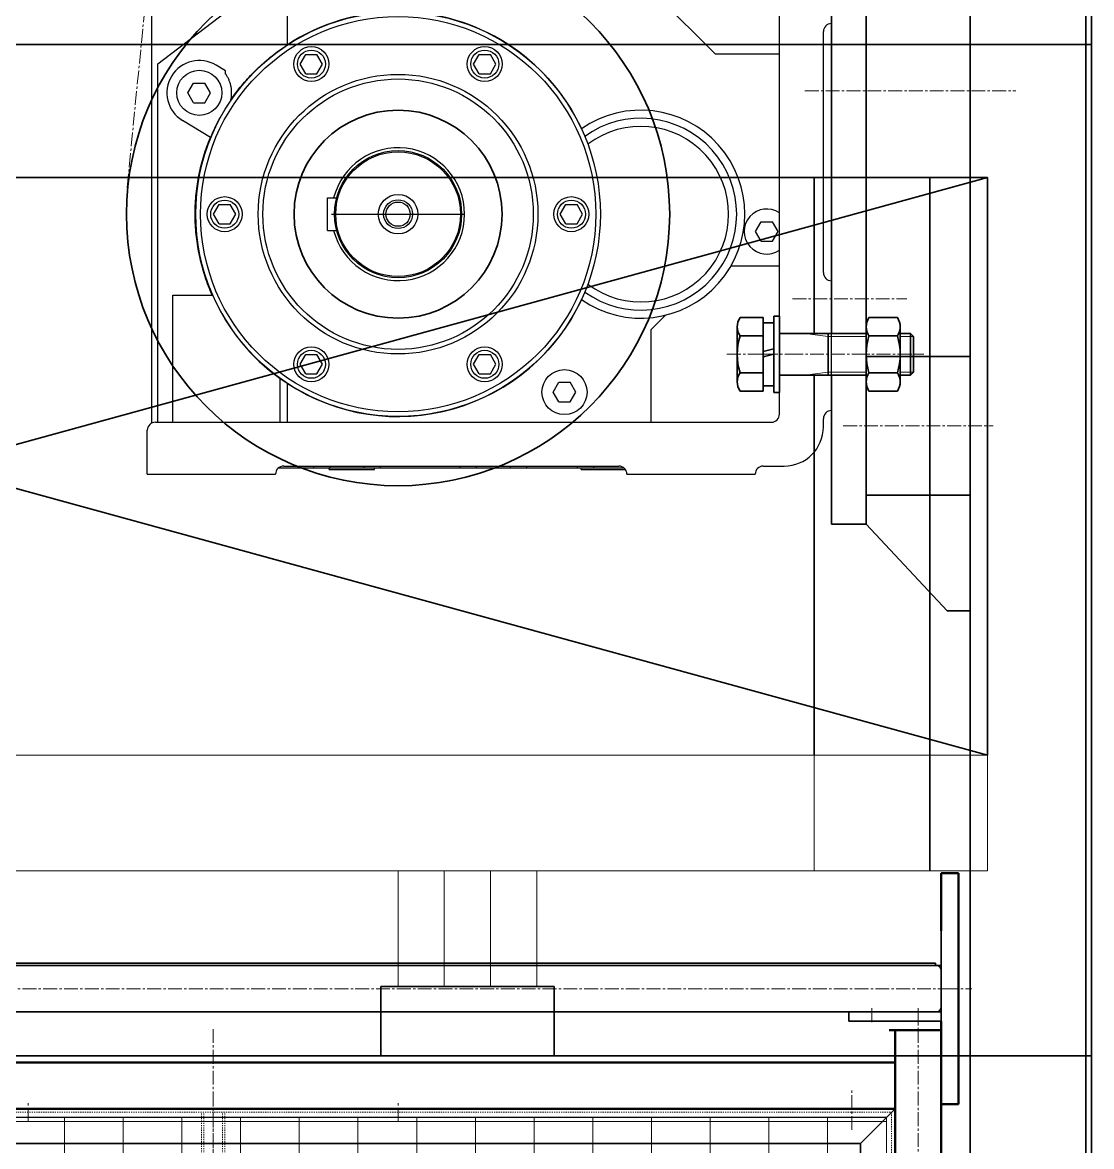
# Model space of a CAD drawing. Header units: millimetres. Extents: x -67280 to 67280, y -47520 to 47520.
# Drawn here: x 15037 to 15962, y 11196 to 12169 of the extents above; entities that cross this region are included whole.
import ezdxf

# ---------------------------------------------------------------- set-up
doc = ezdxf.new("R2010")
doc.units = ezdxf.units.MM
for name, pattern in [('双点画线', [22, 12, -2, 2, -2, 2, -2]), ('点画线', [18, 12, -2, 2, -2]), ('虚线', [2, 1, -1])]:
    doc.linetypes.add(name, pattern=pattern)
for name, color, linetype, lineweight in [('7', 30, '双点画线', 18), ('ACADCAXA细实线层', 3, 'Continuous', 18), ('EB0', 7, 'Continuous', 35), ('EB0_1', 7, 'Continuous', 35), ('中心线层', 1, '点画线', 18), ('剖面线层', 6, 'Continuous', 18), ('尺寸线层', 4, 'Continuous', 18), ('粗实线层', 7, 'Continuous', 35), ('粗实线层_1', 7, 'Continuous', 35), ('细实线层', 3, 'Continuous', 18), ('虚线层', 100, '虚线', 18)]:
    doc.layers.add(name, color=color, linetype=linetype, lineweight=lineweight)

# ---------------------------------------------------------------- blocks, each defined once
blk = doc.blocks.new('*X1458')
at = {"layer": '中心线层', "linetype": '点画线', "lineweight": 18}
blk.add_line((-31.5, 0), (139, 0), dxfattribs=at)
at = {"layer": '粗实线层'}
for p, q in [((-20.11, 31.75), (0, 31.75)), ((0, -31.75), (0, 31.75)), ((-22.5, -23.82), (-22.5, 23.82)), ((-20.11, 15.88), (0, 15.88)), ((0, -18), (0, 18)), ((0, 18), (127.3, 18)), ((56, -18), (56, 18)), ((130, 15.3), (127.3, 18)), ((127.3, -18), (127.3, 18)), ((130, -15.3), (130, 15.3)), ((-20.11, -15.88), (0, -15.88)), ((0, -18), (127.3, -18)), ((130, -15.3), (127.3, -18)), ((-20.11, -31.75), (0, -31.75))]:
    blk.add_line(p, q, dxfattribs=at)
for centre, radius, start, end in [((-8.1, 23.82), 14.4, 146.53152, 213.46848), ((31.5, 0), 54, 162.90116, 197.09884), ((-8.1, -23.82), 14.4, 146.53152, 213.46848)]:
    blk.add_arc(centre, radius, start, end, dxfattribs=at)
at = {"layer": '细实线层'}
for p, q in [((56, 15.3), (36, 18)), ((56, 15.3), (130, 15.3)), ((56, -15.3), (36, -18)), ((56, -15.3), (130, -15.3))]:
    blk.add_line(p, q, dxfattribs=at)
blk = doc.blocks.new('*X1459')
at = {"layer": '中心线层', "linetype": '点画线', "lineweight": 18}
blk.add_line((-3, 0), (12, 0), dxfattribs=at)
at = {"layer": '粗实线层'}
for p, q in [((0, 27.25), (0, -27.25)), ((0, 27.25), (9, 27.25)), ((9, 27.25), (9, -27.25)), ((0, 2.33), (9, 4.74)), ((1.16, -2.02), (9, 0.08)), ((0, -2.33), (1.16, -2.02)), ((0, -27.25), (9, -27.25))]:
    blk.add_line(p, q, dxfattribs=at)
blk = doc.blocks.new('*X1460')
at = {"layer": '中心线层', "color": 1, "linetype": '点画线', "lineweight": 18}
blk.add_line((16.5, 0), (-21.5, 0), dxfattribs=at)
at = {"layer": '粗实线层'}
for p, q in [((-5, -33), (-5, 33)), ((-5, 33), (0, 33)), ((0, 33), (0, -33)), ((0, -33), (-5, -33))]:
    blk.add_line(p, q, dxfattribs=at)
blk = doc.blocks.new('*X1461')
at = {"layer": '中心线层', "linetype": '点画线', "lineweight": 18}
blk.add_line((-9, 0), (38.4, 0), dxfattribs=at)
at = {"layer": '粗实线层'}
for p, q in [((2.39, 31.75), (27.01, 31.75)), ((0, 23.82), (0, -23.82)), ((0, 23.82), (0, 23.82)), ((29.4, 23.82), (29.4, -23.82)), ((27.01, 15.88), (2.39, 15.88)), ((27.01, -15.88), (2.39, -15.88)), ((2.39, -31.75), (27.01, -31.75))]:
    blk.add_line(p, q, dxfattribs=at)
for centre, radius, start, end in [((14.4, 23.82), 14.4, 146.53152, 213.46848), ((15, 23.82), 14.4, 326.53152, 33.46848), ((54, 0), 54, 162.90116, 197.09884), ((-24.6, 0), 54, 342.90116, 17.09884), ((14.4, -23.82), 14.4, 146.53152, 213.46848), ((15, -23.82), 14.4, 326.53152, 33.46848)]:
    blk.add_arc(centre, radius, start, end, dxfattribs=at)
blk = doc.blocks.new('*X1462')
at = {"layer": 'EB0', "linetype": 'Continuous', "lineweight": 25}
for p, q in [((-470.8, -71.99), (-470.8, 142.34)), ((0, -53.58), (0, 128.42)), ((-45, -391.58), (-45, 110.28)), ((-588, -399.26), (-588, -3.58)), ((-583, -88.58), (-471.7, -3.58)), ((-100.5, -79.78), (-156, -24.78)), ((-7, -269.18), (-7, -60.58)), ((-479.23, -77.85), (-477.58, -76.65)), ((-477.58, -76.65), (-475.92, -75.46)), ((-475.92, -75.46), (-474.23, -74.28)), ((-474.23, -74.28), (-472.52, -73.13)), ((-472.52, -73.13), (-470.8, -71.99)), ((-491.58, -87.86), (-490.13, -86.59)), ((-490.13, -86.59), (-488.65, -85.31)), ((-488.65, -85.31), (-487.14, -84.05)), ((-487.14, -84.05), (-485.61, -82.79)), ((-485.61, -82.79), (-484.05, -81.54)), ((-484.05, -81.54), (-482.47, -80.3)), ((-482.47, -80.3), (-480.86, -79.07)), ((-480.86, -79.07), (-479.23, -77.85)), ((-459.63, -88.68), (-454.82, -80.34)), ((-454.82, -80.34), (-445.18, -80.34)), ((-440.37, -88.68), (-445.18, -80.34)), ((-309.63, -88.68), (-304.82, -80.34)), ((-304.82, -80.34), (-295.18, -80.34)), ((-290.37, -88.68), (-295.18, -80.34)), ((-100.5, -79.78), (-45, -79.78)), ((-583, -398.58), (-583, -88.58)), ((-524.24, -94.67), (-532.41, -89.68)), ((-524.24, -97.27), (-524.24, -94.67)), ((-523.87, -97.81), (-524.24, -97.27)), ((-502.59, -98.52), (-501.26, -97.13)), ((-501.26, -97.13), (-499.91, -95.76)), ((-499.91, -95.76), (-498.56, -94.4)), ((-498.56, -94.4), (-497.19, -93.06)), ((-497.19, -93.06), (-495.8, -91.74)), ((-495.8, -91.74), (-494.41, -90.43)), ((-494.41, -90.43), (-493, -89.14)), ((-493, -89.14), (-491.58, -87.86)), ((-454.82, -97.02), (-459.63, -88.68)), ((-454.82, -97.02), (-445.18, -97.02)), ((-445.18, -97.02), (-440.37, -88.68)), ((-304.82, -97.02), (-309.63, -88.68)), ((-304.82, -97.02), (-295.18, -97.02)), ((-295.18, -97.02), (-290.37, -88.68)), ((-556.81, -113.58), (-551.91, -105.08)), ((-551.91, -105.08), (-542.09, -105.08)), ((-537.19, -113.58), (-542.09, -105.08)), ((-523.5, -98.35), (-523.87, -97.81)), ((-523.15, -98.91), (-523.5, -98.35)), ((-522.81, -99.48), (-523.15, -98.91)), ((-522.48, -100.06), (-522.81, -99.48)), ((-522.17, -100.65), (-522.48, -100.06)), ((-521.86, -101.25), (-522.17, -100.65)), ((-521.57, -101.86), (-521.86, -101.25)), ((-521.3, -102.48), (-521.57, -101.86)), ((-521.03, -103.1), (-521.3, -102.48)), ((-520.79, -103.74), (-521.03, -103.1)), ((-520.56, -104.38), (-520.79, -103.74)), ((-520.34, -105.02), (-520.56, -104.38)), ((-520.14, -105.67), (-520.34, -105.02)), ((-519.96, -106.33), (-520.14, -105.67)), ((-519.79, -106.99), (-519.96, -106.33)), ((-519.64, -107.65), (-519.79, -106.99)), ((-510.27, -107.19), (-509.03, -105.71)), ((-509.03, -105.71), (-507.77, -104.24)), ((-507.77, -104.24), (-506.5, -102.79)), ((-506.5, -102.79), (-505.21, -101.35)), ((-505.21, -101.35), (-503.91, -99.93)), ((-503.91, -99.93), (-502.59, -98.52)), ((-551.91, -122.08), (-556.81, -113.58)), ((-542.09, -122.08), (-537.19, -113.58)), ((-519.5, -108.31), (-519.64, -107.65)), ((-519.38, -108.98), (-519.5, -108.31)), ((-519.28, -109.64), (-519.38, -108.98)), ((-519.19, -110.31), (-519.28, -109.64)), ((-519.2, -116.89), (-519.13, -116.23)), ((-519.12, -110.97), (-519.19, -110.31)), ((-519.13, -116.23), (-519.07, -115.57)), ((-519.07, -111.64), (-519.12, -110.97)), ((-519.03, -112.29), (-519.07, -111.64)), ((-519.07, -115.57), (-519.03, -114.91)), ((-519.01, -112.95), (-519.03, -112.29)), ((-519.03, -114.91), (-519.01, -114.25)), ((-519, -113.6), (-519.01, -112.95)), ((-519.01, -114.25), (-519, -113.6)), ((-518.53, -117.96), (-517.4, -116.38)), ((-517.4, -116.38), (-516.25, -114.81)), ((-516.25, -114.81), (-515.09, -113.26)), ((-515.09, -113.26), (-513.91, -111.72)), ((-513.91, -111.72), (-512.71, -110.2)), ((-512.71, -110.2), (-511.5, -108.68)), ((-511.5, -108.68), (-510.27, -107.19)), ((-551.91, -122.08), (-542.09, -122.08)), ((-519.83, -120.35), (-519.8, -120.24)), ((-519.8, -120.24), (-519.77, -120.12)), ((-519.77, -120.12), (-519.75, -120.01)), ((-519.75, -120.01), (-519.72, -119.89)), ((-519.72, -119.89), (-519.69, -119.78)), ((-519.69, -119.78), (-519.67, -119.66)), ((-519.67, -119.66), (-519.64, -119.55)), ((-519.64, -119.55), (-518.53, -117.96)), ((-519.64, -119.55), (-519.51, -118.89)), ((-519.51, -118.89), (-519.39, -118.22)), ((-519.39, -118.22), (-519.28, -117.56)), ((-519.28, -117.56), (-519.2, -116.89)), ((-529.26, -135.25), (-529.17, -135.17)), ((-529.17, -135.17), (-529.07, -135.09)), ((-529.07, -135.09), (-528.97, -135)), ((-528.97, -135), (-528.87, -134.92)), ((-528.87, -134.92), (-528.76, -134.83)), ((-528.76, -134.83), (-528.66, -134.74)), ((-528.66, -134.74), (-528.56, -134.65)), ((-537.32, -152.3), (-561.59, -137.48)), ((-216.37, -144.68), (-216.35, -144.67)), ((-216.35, -144.67), (-216.34, -144.66)), ((-216.34, -144.66), (-216.33, -144.65)), ((-216.33, -144.65), (-216.31, -144.64)), ((-216.31, -144.64), (-216.3, -144.63)), ((-216.3, -144.63), (-216.28, -144.62)), ((-216.28, -144.62), (-216.27, -144.61)), ((-538.98, -156.13), (-538.22, -154.17)), ((-538.22, -154.17), (-537.43, -152.23)), ((-542.46, -166.03), (-541.82, -164.03)), ((-541.82, -164.03), (-541.14, -162.04)), ((-541.14, -162.04), (-540.45, -160.06)), ((-540.45, -160.06), (-539.73, -158.09)), ((-539.73, -158.09), (-538.98, -156.13)), ((-545.34, -176.12), (-544.81, -174.09)), ((-544.81, -174.09), (-544.26, -172.06)), ((-544.26, -172.06), (-543.69, -170.05)), ((-543.69, -170.05), (-543.09, -168.03)), ((-543.09, -168.03), (-542.46, -166.03)), ((-547.6, -186.36), (-547.2, -184.3)), ((-547.2, -184.3), (-546.77, -182.25)), ((-546.77, -182.25), (-546.32, -180.2)), ((-546.32, -180.2), (-545.84, -178.16)), ((-545.84, -178.16), (-545.34, -176.12)), ((-548.96, -194.62), (-548.66, -192.55)), ((-548.66, -192.55), (-548.33, -190.48)), ((-548.33, -190.48), (-547.98, -188.42)), ((-547.98, -188.42), (-547.6, -186.36)), ((-550.09, -204.99), (-549.91, -202.92)), ((-549.91, -202.92), (-549.71, -200.84)), ((-549.71, -200.84), (-549.49, -198.77)), ((-549.49, -198.77), (-549.24, -196.69)), ((-549.24, -196.69), (-548.96, -194.62)), ((-550.6, -215.37), (-550.54, -213.29)), ((-550.54, -213.29), (-550.47, -211.22)), ((-550.47, -211.22), (-550.37, -209.15)), ((-550.37, -209.15), (-550.24, -207.07)), ((-550.24, -207.07), (-550.09, -204.99)), ((-534.63, -218.58), (-529.82, -210.24)), ((-529.82, -210.24), (-520.18, -210.24)), ((-515.37, -218.58), (-520.18, -210.24)), ((-436, -204.58), (-428.19, -204.58)), ((-436, -232.58), (-436, -204.58)), ((-234.63, -218.58), (-229.82, -210.24)), ((-229.82, -210.24), (-220.18, -210.24)), ((-215.37, -218.58), (-220.18, -210.24)), ((-550.62, -217.44), (-550.6, -215.37)), ((-550.62, -219.5), (-550.62, -217.44)), ((-550.6, -221.57), (-550.62, -219.5)), ((-550.55, -223.64), (-550.6, -221.57)), ((-550.48, -225.72), (-550.55, -223.64)), ((-529.82, -226.92), (-534.63, -218.58)), ((-520.18, -226.92), (-515.37, -218.58)), ((-432.5, -218.58), (-317.5, -218.58)), ((-432.5, -218.58), (-317.5, -218.58)), ((-387, -218.58), (-363, -218.58)), ((-387, -218.58), (-363, -218.58)), ((-229.82, -226.92), (-234.63, -218.58)), ((-220.18, -226.92), (-215.37, -218.58)), ((-550.38, -227.79), (-550.48, -225.72)), ((-550.26, -229.87), (-550.38, -227.79)), ((-550.11, -231.94), (-550.26, -229.87)), ((-549.94, -234.02), (-550.11, -231.94)), ((-529.82, -226.92), (-520.18, -226.92)), ((-436, -232.58), (-428.19, -232.58)), ((-229.82, -226.92), (-220.18, -226.92)), ((-65.81, -233.58), (-60.91, -225.08)), ((-60.91, -225.08), (-51.09, -225.08)), ((-46.19, -233.58), (-51.09, -225.08)), ((-549.74, -236.1), (-549.94, -234.02)), ((-549.51, -238.17), (-549.74, -236.1)), ((-549.26, -240.25), (-549.51, -238.17)), ((-548.99, -242.32), (-549.26, -240.25)), ((-548.69, -244.39), (-548.99, -242.32)), ((-60.91, -242.08), (-65.81, -233.58)), ((-60.91, -242.08), (-51.09, -242.08)), ((-51.09, -242.08), (-46.19, -233.58)), ((-548.37, -246.46), (-548.69, -244.39)), ((-548.02, -248.52), (-548.37, -246.46)), ((-547.64, -250.58), (-548.02, -248.52)), ((-547.24, -252.64), (-547.64, -250.58)), ((-546.82, -254.69), (-547.24, -252.64)), ((-546.37, -256.74), (-546.82, -254.69)), ((-545.9, -258.78), (-546.37, -256.74)), ((-545.4, -260.82), (-545.9, -258.78)), ((-544.87, -262.85), (-545.4, -260.82)), ((-544.32, -264.88), (-544.87, -262.85)), ((-543.75, -266.9), (-544.32, -264.88)), ((-543.15, -268.91), (-543.75, -266.9)), ((-542.53, -270.92), (-543.15, -268.91)), ((-541.89, -272.91), (-542.53, -270.92)), ((-86.89, -263.28), (-45, -263.28)), ((-541.22, -274.9), (-541.89, -272.91)), ((-540.53, -276.89), (-541.22, -274.9)), ((-539.81, -278.86), (-540.53, -276.89)), ((-539.07, -280.82), (-539.81, -278.86)), ((-538.3, -282.78), (-539.07, -280.82)), ((0, -388.58), (0, -276.18)), ((-570.04, -288.58), (-535.52, -288.58)), ((-570.04, -398.58), (-570.04, -288.58)), ((-537.52, -284.72), (-538.3, -282.78)), ((-536.7, -286.66), (-537.52, -284.72)), ((-535.87, -288.58), (-536.7, -286.66)), ((-216.35, -292.49), (-216.37, -292.48)), ((-216.34, -292.5), (-216.35, -292.49)), ((-216.33, -292.51), (-216.34, -292.5)), ((-216.31, -292.52), (-216.33, -292.51)), ((-216.3, -292.53), (-216.31, -292.52)), ((-216.28, -292.54), (-216.3, -292.53)), ((-216.27, -292.55), (-216.28, -292.54)), ((-156, -318.28), (-143.61, -306)), ((-156, -398.58), (-156, -318.28)), ((-459.63, -348.49), (-454.82, -340.15)), ((-454.82, -340.15), (-445.18, -340.15)), ((-440.37, -348.49), (-445.18, -340.15)), ((-309.63, -348.49), (-304.82, -340.15)), ((-304.82, -340.15), (-295.18, -340.15)), ((-290.37, -348.49), (-295.18, -340.15)), ((-454.82, -356.83), (-459.63, -348.49)), ((-445.18, -356.83), (-440.37, -348.49)), ((-304.82, -356.83), (-309.63, -348.49)), ((-295.18, -356.83), (-290.37, -348.49)), ((-454.82, -356.83), (-445.18, -356.83)), ((-304.82, -356.83), (-295.18, -356.83)), ((-477, -398.58), (-477, -360.93)), ((-476.13, -361.56), (-477, -360.94)), ((-475.25, -362.17), (-476.13, -361.56)), ((-474.37, -362.78), (-475.25, -362.17)), ((-473.49, -363.39), (-474.37, -362.78)), ((-472.59, -363.99), (-473.49, -363.39)), ((-471.7, -364.59), (-472.59, -363.99)), ((-470.8, -365.18), (-471.7, -364.59)), ((-470.8, -398.58), (-470.8, -365.18)), ((-240.81, -372.58), (-235.91, -364.08)), ((-235.91, -364.08), (-226.09, -364.08)), ((-221.19, -372.58), (-226.09, -364.08)), ((-235.91, -381.08), (-240.81, -372.58)), ((-226.09, -381.08), (-221.19, -372.58)), ((-235.91, -381.08), (-226.09, -381.08)), ((-585, -398.58), (-52, -398.58)), ((-7, -402.58), (-7, -395.58)), ((-592, -443.58), (-592, -405.58)), ((-592, -420.08), (-592, -420.08)), ((-474, -436.58), (-184, -436.58)), ((-447.87, -438.08), (-447.87, -436.58)), ((-433.72, -438.08), (-433.72, -436.58)), ((-404.28, -438.08), (-404.28, -436.58)), ((-390.13, -438.08), (-390.13, -436.58)), ((-321.37, -438.08), (-321.37, -436.58)), ((-307.22, -438.08), (-307.22, -436.58)), ((-277.78, -438.08), (-277.78, -436.58)), ((-263.63, -438.08), (-263.63, -436.58)), ((-219.87, -438.08), (-219.87, -436.58)), ((-205.72, -438.08), (-205.72, -436.58)), ((-184, -436.58), (-183.97, -436.58)), ((-59, -436.58), (-41, -436.58)), ((-592, -443.58), (-481, -443.58)), ((-478.33, -438.08), (-179.67, -438.08)), ((-434.5, -439.58), (-434.5, -438.08)), ((-434.5, -439.58), (-395.5, -439.58)), ((-419.91, -439.58), (-419.91, -439.58)), ((-410.09, -439.58), (-410.09, -439.58)), ((-395.5, -439.58), (-395.5, -438.08)), ((-216.5, -439.58), (-216.5, -438.08)), ((-216.5, -439.58), (-197, -439.58)), ((-201.91, -439.58), (-201.91, -439.58)), ((-197, -439.58), (-178.25, -439.58)), ((-192.09, -439.58), (-192.09, -439.58)), ((-177, -443.58), (-66, -443.58))]:
    blk.add_line(p, q, dxfattribs=at)
for centre, radius in [((-375, -218.58), 175), ((-375, -218.58), 171), ((-450, -88.68), 15.16), ((-450, -88.68), 12.13), ((-300, -88.68), 15.16), ((-300, -88.68), 12.13), ((-547, -113.58), 19.5), ((-375, -218.58), 121), ((-375, -218.58), 117), ((-375, -218.58), 55), ((-375, -218.58), 54), ((-525, -218.58), 15.16), ((-375, -218.58), 17.1), ((-225, -218.58), 15.16), ((-525, -218.58), 12.13), ((-375, -218.58), 12.5), ((-375, -218.58), 10.5), ((-225, -218.58), 12.13), ((-450, -348.49), 15.16), ((-450, -348.49), 12.13), ((-300, -348.49), 15.16), ((-300, -348.49), 12.13), ((-231, -372.58), 19.5)]:
    blk.add_circle(centre, radius, dxfattribs=at)
for centre, radius, start, end in [((-375, -218.58), 175.12, 90, 123.16438), ((-375, -218.58), 175.12, 24.9859, 90), ((0, -60.58), 7, 90, 180), ((-547, -113.58), 28, 58.59755, 238.59724), ((-375, -218.58), 175.33, 151.62048, 157.78672), ((-165, -218.58), 90, 235.27518, 124.72482), ((-165, -218.58), 83, 234.25597, 125.74403), ((-165, -218.58), 76, 232.90765, 127.09235), ((-375, -218.58), 57.5, 194.09179, 165.90795), ((-56, -233.58), 19.5, 55.65991, 304.34009), ((0, -269.18), 7, 180, 270), ((-375, -218.58), 175.12, 203.56073, 234.37691), ((-375, -218.58), 175.12, 236.83562, 335.0141), ((0, -395.58), 7, 90, 180), ((-585, -405.58), 7, 90, 180), ((-52, -391.58), 7, 270, 0), ((-41, -402.58), 34, 270, 0), ((-474, -443.58), 7, 90, 180), ((-184, -443.58), 7, 0, 90), ((-59, -443.58), 7, 90, 180)]:
    blk.add_arc(centre, radius, start, end, dxfattribs=at)
blk = doc.blocks.new('*X1453')
at = {"layer": 'EB0'}
for radius in [235, 90]:
    blk.add_circle((0, 0), radius, dxfattribs=at)
blk.add_wipeout([(446, -121.29), (446, -117.6), (446, -117.6), (446, -105.99), (446, -105.99), (443.3, -103.29), (443.3, -103.29), (372, -103.29), (372, -103.29), (352, -103.29), (352, -103.29), (316, -103.29), (316, -103.29), (316, -89.54), (316, -89.54), (295.89, -89.54), (295.89, -89.54), (295.73, -89.77), (295.59, -90.01), (295.44, -90.25), (295.31, -90.49), (295.17, -90.74), (295.04, -90.99), (294.92, -91.24), (294.8, -91.5), (294.69, -91.75), (294.58, -92.01), (294.47, -92.27), (294.38, -92.53), (294.28, -92.8), (294.19, -93.06), (294.11, -93.33), (294.03, -93.6), (293.96, -93.87), (293.89, -94.14), (293.83, -94.41), (293.77, -94.69), (293.72, -94.96), (293.67, -95.24), (293.63, -95.52), (293.6, -95.8), (293.57, -96.08), (293.54, -96.35), (293.52, -96.63), (293.51, -96.91), (293.5, -97.19), (293.5, -97.47), (293.5, -97.47), (293.5, -117.6), (293.5, -117.6), (293.5, -121.29), (293.5, -121.29), (293.5, -145.11), (293.5, -145.11), (293.5, -145.39), (293.51, -145.67), (293.52, -145.95), (293.54, -146.23), (293.57, -146.51), (293.6, -146.78), (293.63, -147.06), (293.67, -147.34), (293.72, -147.62), (293.77, -147.89), (293.83, -148.17), (293.89, -148.44), (293.96, -148.71), (294.03, -148.98), (294.11, -149.25), (294.19, -149.52), (294.28, -149.78), (294.38, -150.05), (294.47, -150.31), (294.58, -150.57), (294.69, -150.83), (294.8, -151.09), (294.92, -151.34), (295.04, -151.59), (295.17, -151.84), (295.31, -152.09), (295.44, -152.33), (295.59, -152.57), (295.73, -152.81), (295.89, -153.04), (295.89, -153.04), (316, -153.04), (316, -153.04), (316, -139.29), (316, -139.29), (352, -139.29), (352, -139.29), (372, -139.29), (372, -139.29), (443.3, -139.29), (443.3, -139.29), (446, -136.59), (446, -136.59)]).dxf.layer = 'EB0'
blk.add_blockref('*X1458', (316, -121.29), dxfattribs=at)
for points in [[(325, -121.21), (325, -118.09), (325, -118.09), (325, -116.55), (325, -116.55), (325, -94.04), (325, -94.04), (316, -94.04), (316, -94.04), (316, -118.09), (316, -118.09), (316, -118.96), (316, -118.96), (316, -121.29), (316, -121.29), (316, -123.62), (316, -123.62), (316, -148.54), (316, -148.54), (325, -148.54), (325, -148.54), (325, -121.29), (325, -121.29)], [(434.45, -121.29), (434.45, -117.6), (434.45, -117.6), (434.45, -97.47), (434.45, -97.47), (434.45, -97.19), (434.44, -96.91), (434.43, -96.63), (434.41, -96.35), (434.39, -96.08), (434.36, -95.8), (434.32, -95.52), (434.28, -95.24), (434.23, -94.96), (434.18, -94.69), (434.13, -94.41), (434.06, -94.14), (434, -93.87), (433.92, -93.6), (433.85, -93.33), (433.76, -93.06), (433.67, -92.8), (433.58, -92.53), (433.48, -92.27), (433.38, -92.01), (433.27, -91.75), (433.15, -91.5), (433.04, -91.24), (432.91, -90.99), (432.78, -90.74), (432.65, -90.49), (432.51, -90.25), (432.37, -90.01), (432.22, -89.77), (432.07, -89.54), (432.07, -89.54), (407.44, -89.54), (407.44, -89.54), (407.29, -89.77), (407.14, -90.01), (407, -90.25), (406.86, -90.49), (406.73, -90.74), (406.6, -90.99), (406.47, -91.24), (406.36, -91.5), (406.24, -91.75), (406.13, -92.01), (406.03, -92.27), (405.93, -92.53), (405.84, -92.8), (405.75, -93.06), (405.66, -93.33), (405.59, -93.6), (405.51, -93.87), (405.45, -94.14), (405.38, -94.41), (405.33, -94.69), (405.28, -94.96), (405.23, -95.24), (405.19, -95.52), (405.15, -95.8), (405.12, -96.08), (405.1, -96.35), (405.08, -96.63), (405.07, -96.91), (405.06, -97.19), (405.05, -97.47), (405.05, -97.47), (405.05, -117.6), (405.05, -117.6), (405.05, -121.29), (405.05, -121.29), (405.05, -145.11), (405.05, -145.11), (405.06, -145.39), (405.07, -145.67), (405.08, -145.95), (405.1, -146.23), (405.12, -146.51), (405.15, -146.78), (405.19, -147.06), (405.23, -147.34), (405.28, -147.62), (405.33, -147.89), (405.38, -148.17), (405.45, -148.44), (405.51, -148.71), (405.59, -148.98), (405.66, -149.25), (405.75, -149.52), (405.84, -149.78), (405.93, -150.05), (406.03, -150.31), (406.13, -150.57), (406.24, -150.83), (406.36, -151.09), (406.47, -151.34), (406.6, -151.59), (406.73, -151.84), (406.86, -152.09), (407, -152.33), (407.14, -152.57), (407.29, -152.81), (407.44, -153.04), (407.44, -153.04), (432.07, -153.04), (432.07, -153.04), (432.22, -152.81), (432.37, -152.57), (432.51, -152.33), (432.65, -152.09), (432.78, -151.84), (432.91, -151.59), (433.04, -151.34), (433.15, -151.09), (433.27, -150.83), (433.38, -150.57), (433.48, -150.31), (433.58, -150.05), (433.67, -149.78), (433.76, -149.52), (433.85, -149.25), (433.92, -148.98), (434, -148.71), (434.06, -148.44), (434.13, -148.17), (434.18, -147.89), (434.23, -147.62), (434.28, -147.34), (434.32, -147.06), (434.36, -146.78), (434.39, -146.51), (434.41, -146.23), (434.43, -145.95), (434.44, -145.67), (434.45, -145.39), (434.45, -145.11), (434.45, -145.11)]]:
    blk.add_wipeout(points).dxf.layer = 'EB0'
for name, p in [('*X1459', (316, -121.29)), ('*X1461', (405.05, -121.29))]:
    blk.add_blockref(name, p, dxfattribs=at)
blk.add_wipeout([(330, -121.29), (330, -117.46), (330, -117.46), (330, -88.29), (330, -88.29), (325, -88.29), (325, -88.29), (325, -117.46), (325, -117.46), (325, -121.29), (325, -121.29), (325, -154.29), (325, -154.29), (330, -154.29), (330, -154.29)]).dxf.layer = 'EB0'
at = {"layer": '7'}
blk.add_blockref('*X1462', (375, 218.58), dxfattribs=at)
at = {"layer": 'EB0'}
blk.add_blockref('*X1460', (330, -121.29), dxfattribs=at)
blk = doc.blocks.new('*X1466')
at = {"layer": 'EB0_1'}
for p, q in [((0, -47), (1180, -47)), ((1150, -77), (1180, -47)), ((1180, -47), (1180, -675)), ((30, -77), (1150, -77)), ((1150, -77), (1150, -645))]:
    blk.add_line(p, q, dxfattribs=at)
at = {"layer": '中心线层'}
blk.add_line((590, -675), (590, -37), dxfattribs=at)
at = {"layer": '中心线层', "linetype": '点画线', "lineweight": 18}
for p, q in [((1142.5, -65.23), (1142.5, -29.23)), ((430, -58), (430, -42)), ((750, -58), (750, -42))]:
    blk.add_line(p, q, dxfattribs=at)
at = {"layer": '剖面线层', "color": 3, "linetype": 'Continuous', "lineweight": 18}
for p, q in [((1172.5, -54.1), (7.5, -54.1)), ((1172.5, -57.9), (7.5, -57.9)), ((461.3, -667.5), (461.3, -54.5)), ((512.1, -667.5), (512.1, -54.5)), ((562.9, -667.5), (562.9, -54.5)), ((613.7, -667.5), (613.7, -54.5)), ((664.5, -667.5), (664.5, -54.5)), ((715.3, -667.5), (715.3, -54.5)), ((766.1, -667.5), (766.1, -54.5)), ((816.9, -667.5), (816.9, -54.5)), ((867.7, -667.5), (867.7, -54.5)), ((918.5, -667.5), (918.5, -54.5)), ((969.3, -667.5), (969.3, -54.5)), ((1020.1, -667.5), (1020.1, -54.5)), ((1070.9, -667.5), (1070.9, -54.5)), ((1121.7, -667.5), (1121.7, -54.5)), ((1172.5, -667.5), (1172.5, -54.5))]:
    blk.add_line(p, q, dxfattribs=at)
at = {"layer": '细实线层'}
blk.add_line((7.5, -54.5), (1172.5, -54.5), dxfattribs=at)
at = {"layer": '虚线层'}
for p, q in [((3, -50), (1177, -50)), ((580, -672), (580, -50)), ((582, -672), (582, -50)), ((598, -672), (598, -50)), ((600, -672), (600, -50)), ((1177, -50), (1177, -672))]:
    blk.add_line(p, q, dxfattribs=at)
blk = doc.blocks.new('*X1463')
at = {"layer": 'EB0', "linetype": 'Continuous', "lineweight": 50}
for p, q in [((-15, 0), (-15, -50)), ((0, 0), (-15, 0)), ((0, 0), (0, -200)), ((-20, -136), (-60, -136)), ((-55, -2250), (-55, -136)), ((-20, -136), (-15, -136)), ((-15, -136), (-15, -128)), ((-15, -136), (-15, -128)), ((-15, -2250), (-15, -136)), ((-55, -164), (-1235, -164)), ((-55, -204), (-1235, -204)), ((0, -200), (-15, -200))]:
    blk.add_line(p, q, dxfattribs=at)
at = {"layer": '中心线层'}
for p, q in [((-1260, -100), (-12, -100)), ((-75, -117), (-75, -131)), ((-35, -117), (-35, -131)), ((-645, -2253), (-645, -133)), ((-35, -2253), (-35, -133))]:
    blk.add_line(p, q, dxfattribs=at)
at = {"layer": '中心线层', "linetype": '点画线', "lineweight": 18}
for p, q in [((-12, -100), (11.4, -100)), ((-35, -119.86), (-35, -144.04))]:
    blk.add_line(p, q, dxfattribs=at)
at = {"layer": '粗实线层'}
for p, q in [((0, 0), (-15, 0)), ((-15, 0), (-15, -80)), ((0, -200), (0, 0)), ((-1275, -78), (-20, -78)), ((-1271, -80), (-15, -80)), ((-20, -80), (-20, -78)), ((-15, -120), (-15, -80)), ((-1239, -120), (-15, -120)), ((-95, -128), (-95, -120)), ((-15, -120), (-15, -200)), ((-15, -128), (-95, -128)), ((-15, -128), (-95, -128)), ((-15, -128), (-95, -128)), ((-15, -200), (0, -200))]:
    blk.add_line(p, q, dxfattribs=at)
at = {"layer": '粗实线层_1', "linetype": 'Continuous', "lineweight": 18}
for p, q in [((-19, -80), (-51, -80)), ((-15, -116), (-15, -84)), ((-51, -120), (-19, -120))]:
    blk.add_line(p, q, dxfattribs=at)
at = {"layer": '粗实线层_1'}
for centre, start, end in [((-19, -84), 0, 90), ((-19, -116), 270, 360)]:
    blk.add_arc(centre, 4, start, end, dxfattribs=at)
at = {"layer": 'EB0'}
blk.add_blockref('*X1466', (-1235, -157), dxfattribs=at)
blk = doc.blocks.new('*X1452')
at = {"layer": 'EB0'}
blk.add_line((-250, 10463.21), (-250, -44.72), dxfattribs=at)
at = {"layer": 'EB0_1'}
for p, q in [((-350, 30), (-350, 10349)), ((-470, 4450), (-470, 3710)), ((-440, 4450), (-440, 3710)), ((-350, 3855), (-350, 3635)), ((-440, 3735), (-350, 3735)), ((-470, 3710), (-440, 3710)), ((-440, 3710), (-370, 3635)), ((-370, 3635), (-350, 3635))]:
    blk.add_line(p, q, dxfattribs=at)
at = {"layer": 'EB0'}
blk.add_blockref('*X1453', (-845, 3978.29), dxfattribs=at)
at = {"layer": 'EB0_1'}
blk.add_line((-440, 3855), (-350, 3855), dxfattribs=at)
at = {"layer": '中心线层', "linetype": '点画线', "lineweight": 18}
for p, q in [((-503.75, 3905), (-404.91, 3905)), ((-459.83, 3795), (-330.17, 3795))]:
    blk.add_line(p, q, dxfattribs=at)
at = {"layer": 'EB0'}
blk.add_blockref('*X1463', (-360, 3408.02), dxfattribs=at)
blk = doc.blocks.new('*X1439')
at = {"layer": '中心线层', "linetype": '点画线', "lineweight": 18}
for p, q in [((-184.32, 4071.2), (465.43, 10771.43)), ((402.05, 4155), (584.37, 4155))]:
    blk.add_line(p, q, dxfattribs=at)
at = {"layer": 'EB0'}
blk.add_blockref('*X1452', (894.99, 70), dxfattribs=at)

msp = doc.modelspace()

# ---------------------------------------------------------------- linework, layer by layer
at = {"layer": 'ACADCAXA细实线层', "color": 2, "linetype": 'Continuous', "lineweight": 18}
for p, q in [((14052.031, 11534.786), (15872.031, 11534.786)), ((14052.031, 11434.786), (15872.031, 11434.786)), ((15402.031, 11334.786), (15402.031, 11434.786)), ((15482.031, 11334.786), (15482.031, 11434.786)), ((15402.031, 11334.786), (15482.031, 11334.786))]:
    msp.add_line(p, q, dxfattribs=at)
at = {"layer": 'EB0'}
for p, q in [((15962.031, 7599.786), (15962.031, 18849.786)), ((13962.031, 12149.786), (15962.031, 12149.786)), ((14202.031, 12149.786), (15962.031, 12149.786)), ((15347.031, 11334.786), (15497.031, 11334.786)), ((15347.031, 11274.786), (15347.031, 11334.786)), ((15497.031, 11274.786), (15497.031, 11334.786)), ((13962.031, 11274.786), (15962.031, 11274.786)), ((14202.031, 11274.786), (15962.031, 11274.786))]:
    msp.add_line(p, q, dxfattribs=at)
at = {"layer": 'EB0', "color": 2}
for p, q in [((14052.031, 12034.786), (15872.031, 12034.786)), ((15872.031, 12034.786), (14052.031, 11534.786)), ((14052.031, 12034.786), (15872.031, 11534.786)), ((15872.031, 11534.786), (15872.031, 12034.786))]:
    msp.add_line(p, q, dxfattribs=at)
at = {"layer": 'EB0', "color": 5}
msp.add_line((15722.031, 11534.786), (15722.031, 12034.786), dxfattribs=at)
at = {"layer": 'EB0', "color": 4}
for p, q in [((15822.031, 11534.786), (15822.031, 12034.786)), ((15822.031, 11434.786), (15822.031, 11534.786))]:
    msp.add_line(p, q, dxfattribs=at)
at = {"layer": '尺寸线层'}
for p, q in [((15962.031, 7599.786), (15962.031, 18849.786)), ((15362.031, 11334.786), (15362.031, 11434.786)), ((15442.031, 11334.786), (15442.031, 11434.786))]:
    msp.add_line(p, q, dxfattribs=at)
at = {"layer": '细实线层', "color": 5}
msp.add_line((15722.031, 11434.786), (15722.031, 11534.786), dxfattribs=at)
at = {"layer": '细实线层'}
msp.add_line((15872.031, 11434.786), (15872.031, 11534.786), dxfattribs=at)

# ---------------------------------------------------------------- next in the draw order: block references
at = {"layer": '尺寸线层'}
msp.add_blockref('*X1439', (15312.039, 7954.786), dxfattribs=at)

doc.saveas('drawing.dxf')
